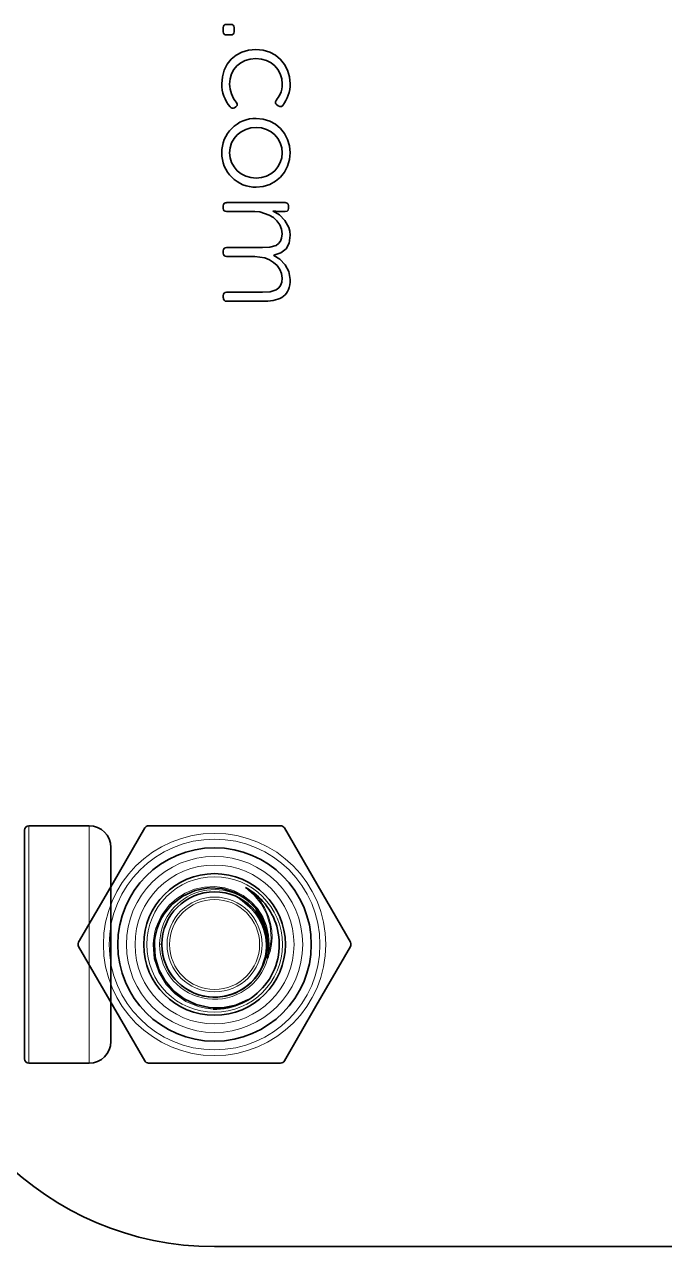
# Model space of a CAD drawing. Extents: x 327 to 941, y 153 to 765.
# Drawn here: x 838.38 to 853.2, y 385.5 to 413.82 of the extents above; entities that cross this region are included whole.
import ezdxf

# ---------------------------------------------------------------- set-up
doc = ezdxf.new("R2010")
doc.units = 0

msp = doc.modelspace()

# ---------------------------------------------------------------- linework, layer by layer
at = {"color": 7, "lineweight": 35, "ltscale": 0.00248}
for p, q in [((842.982, 413.647), (842.982, 413.747)), ((843.232, 413.747), (843.232, 413.647))]:
    msp.add_line(p, q, dxfattribs=at)
at = {"color": 7, "lineweight": 35, "ltscale": 0.002557}
for p, q in [((843.058, 413.819), (843.16, 413.819)), ((843.16, 413.575), (843.058, 413.575))]:
    msp.add_line(p, q, dxfattribs=at)
at = {"color": 7, "lineweight": 35, "ltscale": 0.000922299}
msp.add_line((843.271, 411.91), (843.241, 411.889), dxfattribs=at)
at = {"color": 7, "lineweight": 35, "ltscale": 0.000979947}
msp.add_line((844.257, 411.934), (844.224, 411.955), dxfattribs=at)
at = {"color": 7, "lineweight": 35, "ltscale": 0.00143}
msp.add_line((842.982, 409.556), (842.982, 409.614), dxfattribs=at)
at = {"color": 7, "lineweight": 35, "ltscale": 0.034038}
msp.add_line((843.058, 409.689), (844.419, 409.689), dxfattribs=at)
at = {"color": 7, "lineweight": 35, "ltscale": 0.000154877}
for p, q in [((844.137, 409.5), (844.137, 409.493)), ((844.152, 408.472), (844.152, 408.465))]:
    msp.add_line(p, q, dxfattribs=at)
at = {"color": 7, "lineweight": 35, "ltscale": 0.001353}
for p, q in [((844.494, 409.614), (844.494, 409.56)), ((842.982, 407.482), (842.982, 407.537))]:
    msp.add_line(p, q, dxfattribs=at)
at = {"color": 7, "lineweight": 35, "ltscale": 0.016382}
for p, q in [((843.713, 409.484), (843.058, 409.484)), ((843.713, 408.444), (843.058, 408.444))]:
    msp.add_line(p, q, dxfattribs=at)
at = {"color": 7, "lineweight": 35, "ltscale": 0.004358}
msp.add_line((844.419, 409.488), (844.245, 409.488), dxfattribs=at)
at = {"color": 7, "lineweight": 35, "ltscale": 0.020894}
for p, q in [((843.058, 408.649), (843.893, 408.649)), ((843.058, 407.612), (843.893, 407.612))]:
    msp.add_line(p, q, dxfattribs=at)
at = {"color": 7, "lineweight": 35, "ltscale": 0.001421}
msp.add_line((842.982, 408.517), (842.982, 408.574), dxfattribs=at)
at = {"color": 7, "lineweight": 35, "ltscale": 0.022169}
msp.add_line((843.944, 407.407), (843.058, 407.407), dxfattribs=at)
at = {"color": 7, "lineweight": 35, "ltscale": 0.098012}
msp.add_line((838.379, 391.23), (838.379, 395.15), dxfattribs=at)
at = {"color": 7, "lineweight": 13, "ltscale": 0.101711}
for p, q in [((838.479, 391.182), (838.479, 395.25)), ((839.879, 391.182), (839.879, 395.25))]:
    msp.add_line(p, q, dxfattribs=at)
at = {"color": 7, "lineweight": 35, "ltscale": 0.035001}
for p, q in [((838.479, 395.25), (839.879, 395.25)), ((838.479, 389.75), (839.879, 389.75))]:
    msp.add_line(p, q, dxfattribs=at)
at = {"color": 7, "lineweight": 35, "ltscale": 0.036626}
msp.add_line((841.163, 395.2), (840.43, 393.931), dxfattribs=at)
at = {"color": 7, "lineweight": 35, "ltscale": 0.076498}
for p, q in [((841.25, 395.25), (844.31, 395.25)), ((844.31, 389.75), (841.25, 389.75))]:
    msp.add_line(p, q, dxfattribs=at)
at = {"color": 7, "lineweight": 35, "ltscale": 0.076499}
for p, q in [((845.926, 392.55), (844.396, 395.2)), ((841.163, 389.8), (839.633, 392.45))]:
    msp.add_line(p, q, dxfattribs=at)
at = {"color": 7, "lineweight": 35, "ltscale": 0.083218}
msp.add_line((840.379, 391.421), (840.379, 394.75), dxfattribs=at)
at = {"color": 7, "lineweight": 35, "ltscale": 0.039872}
for p, q in [((839.633, 392.55), (840.43, 393.931)), ((845.926, 392.45), (845.129, 391.069))]:
    msp.add_line(p, q, dxfattribs=at)
at = {"color": 7, "lineweight": 35, "ltscale": 0.001908}
msp.add_line((843.563, 393.779), (843.497, 393.817), dxfattribs=at)
at = {"color": 7, "lineweight": 13, "ltscale": 0.000736053}
msp.add_line((841.387, 392.501), (841.358, 392.505), dxfattribs=at)
at = {"color": 7, "lineweight": 13, "ltscale": 0.000260167}
msp.add_line((841.508, 392.5), (841.508, 392.51), dxfattribs=at)
at = {"color": 7, "lineweight": 35, "ltscale": 0.000250244}
for p, q in [((841.558, 392.505), (841.558, 392.495)), ((844.001, 392.495), (844.001, 392.505)), ((844.001, 392.495), (844.001, 392.505)), ((844.001, 392.495), (844.001, 392.505))]:
    msp.add_line(p, q, dxfattribs=at)
at = {"color": 7, "lineweight": 13, "ltscale": 0.00030773}
msp.add_line((844.001, 392.495), (844.013, 392.492), dxfattribs=at)
at = {"color": 7, "lineweight": 35, "ltscale": 9.51566e-05}
msp.add_line((843.962, 392.196), (843.964, 392.2), dxfattribs=at)
at = {"color": 7, "lineweight": 13, "ltscale": 0.000736707}
msp.add_line((843.964, 392.2), (843.991, 392.189), dxfattribs=at)
at = {"color": 7, "lineweight": 13, "ltscale": 0.000534973}
msp.add_line((843.991, 392.189), (844.01, 392.178), dxfattribs=at)
at = {"color": 7, "lineweight": 35, "ltscale": 0.029282}
msp.add_line((840.379, 390.25), (840.379, 391.421), dxfattribs=at)
at = {"color": 7, "lineweight": 35, "ltscale": 0.034488}
msp.add_line((838.379, 389.85), (838.379, 391.23), dxfattribs=at)
at = {"color": 7, "lineweight": 13, "ltscale": 0.035789}
for p, q in [((838.479, 389.75), (838.479, 391.182)), ((839.879, 389.75), (839.879, 391.182))]:
    msp.add_line(p, q, dxfattribs=at)
at = {"color": 7, "lineweight": 35, "ltscale": 0.036627}
msp.add_line((844.396, 389.8), (845.129, 391.069), dxfattribs=at)
at = {"color": 7, "lineweight": 35}
msp.add_line((842.78, 385.5), (898.779, 385.5), dxfattribs=at)
for points in [[(842.946, 412.445), (842.961, 412.608), (843.003, 412.759), (843.073, 412.895), (843.166, 413.012), (843.281, 413.107), (843.415, 413.178), (843.568, 413.223), (843.737, 413.239)], [(843.737, 413.239), (843.904, 413.223), (844.057, 413.177), (844.192, 413.104), (844.308, 413.008), (844.402, 412.892), (844.472, 412.758), (844.516, 412.607), (844.53, 412.445)], [(843.737, 413.028), (843.608, 413.017), (843.49, 412.983), (843.387, 412.929), (843.299, 412.858), (843.228, 412.771), (843.175, 412.671), (843.141, 412.558), (843.13, 412.436)], [(844.347, 412.439), (844.336, 412.559), (844.302, 412.671), (844.249, 412.771), (844.177, 412.858), (844.089, 412.929), (843.985, 412.983), (843.867, 413.017), (843.737, 413.028)], [(843.289, 412.009), (843.307, 411.973), (843.301, 411.94), (843.271, 411.91)], [(844.359, 411.943), (844.329, 411.918), (844.295, 411.915), (844.257, 411.934)], [(843.746, 411.643), (843.908, 411.627), (844.057, 411.579), (844.19, 411.505), (844.305, 411.408), (844.399, 411.291), (844.47, 411.156), (844.515, 411.006), (844.531, 410.846)], [(843.746, 411.432), (843.618, 411.421), (843.501, 411.386), (843.396, 411.331), (843.306, 411.259), (843.232, 411.173), (843.176, 411.073), (843.141, 410.962), (843.129, 410.844), (843.141, 410.727), (843.176, 410.616), (843.232, 410.516), (843.306, 410.43), (843.396, 410.358), (843.501, 410.304), (843.619, 410.269), (843.745, 410.257)], [(843.745, 410.257), (843.871, 410.269), (843.985, 410.304), (844.087, 410.358), (844.176, 410.43), (844.248, 410.516), (844.302, 410.616), (844.336, 410.727), (844.347, 410.844), (844.336, 410.962), (844.302, 411.073), (844.248, 411.173), (844.176, 411.259), (844.088, 411.331), (843.985, 411.386), (843.87, 411.421), (843.746, 411.432)], [(844.531, 410.846), (844.515, 410.686), (844.47, 410.535), (844.399, 410.399), (844.305, 410.281), (844.19, 410.184), (844.057, 410.11), (843.908, 410.063), (843.745, 410.046)], [(844.137, 409.493), (844.284, 409.409), (844.41, 409.277), (844.497, 409.115), (844.522, 409.027), (844.53, 408.937)], [(844.419, 409.689), (844.461, 409.68), (844.486, 409.655), (844.494, 409.614)], [(844.494, 409.56), (844.486, 409.519), (844.461, 409.495), (844.419, 409.488)], [(844.344, 408.968), (844.33, 409.077), (844.288, 409.178), (844.225, 409.267), (844.143, 409.342), (844.047, 409.402), (843.827, 409.475), (843.713, 409.484)], [(843.893, 408.649), (844.059, 408.658), (844.203, 408.7), (844.26, 408.74), (844.305, 408.796), (844.334, 408.87), (844.344, 408.968)], [(844.53, 408.937), (844.507, 408.752), (844.436, 408.616), (844.317, 408.524), (844.152, 408.472)], [(844.344, 407.937), (844.33, 408.046), (844.29, 408.144), (844.227, 408.231), (844.146, 408.305), (844.05, 408.365), (843.943, 408.408), (843.713, 408.444)], [(844.152, 408.465), (844.292, 408.38), (844.413, 408.251), (844.499, 408.091), (844.53, 407.909)], [(843.893, 407.612), (844.068, 407.624), (844.21, 407.672), (844.266, 407.715), (844.308, 407.771), (844.335, 407.844), (844.344, 407.937)], [(844.013, 392.499), (843.99, 392.794), (843.897, 393.079), (843.737, 393.335), (843.519, 393.548), (843.254, 393.704), (842.957, 393.794), (842.643, 393.811), (842.332, 393.753), (842.042, 393.622), (841.788, 393.423), (841.612, 393.207)], [(841.387, 392.501), (841.408, 392.206), (841.491, 391.919), (841.633, 391.654), (841.83, 391.423), (842.073, 391.238), (842.352, 391.107), (842.655, 391.038), (842.967, 391.034), (843.276, 391.096), (843.566, 391.223)]]:
    msp.add_lwpolyline(points, dxfattribs=at)
at = {"color": 7, "lineweight": 13}
for points in [[(844.043, 392.495), (844.033, 392.716), (843.985, 392.933), (843.899, 393.139), (843.778, 393.33), (843.624, 393.498), (843.443, 393.637), (843.237, 393.743), (843.016, 393.813), (842.784, 393.842), (842.548, 393.831), (842.317, 393.779), (842.098, 393.687), (841.904, 393.563), (841.732, 393.408), (841.589, 393.225)], [(843.497, 393.817), (843.697, 393.644), (843.861, 393.441), (843.983, 393.214), (844.068, 392.93), (844.09, 392.64), (844.078, 392.505)], [(843.641, 393.728), (843.804, 393.554), (843.935, 393.359), (844.031, 393.148), (844.078, 392.988), (844.105, 392.825), (844.112, 392.661), (844.099, 392.5)], [(843.754, 393.179), (843.656, 393.302), (843.419, 393.512), (843.356, 393.56), (843.342, 393.576), (843.358, 393.577)], [(843.759, 393.182), (843.583, 393.385), (843.416, 393.519), (843.343, 393.575), (843.344, 393.576), (843.368, 393.572)], [(841.358, 392.505), (841.357, 392.489), (841.385, 392.165), (841.487, 391.855), (841.656, 391.573), (841.865, 391.353), (842.116, 391.18), (842.399, 391.061), (842.571, 391.021), (842.747, 391)]]:
    msp.add_lwpolyline(points, dxfattribs=at)
for radius in [2.575, 2.441, 2.041, 1.841, 1.571, 1.099, 1.043]:
    msp.add_circle((842.78, 392.5), radius, dxfattribs=at)
at = {"color": 7, "lineweight": 35}
for radius in [2.241, 1.641]:
    msp.add_circle((842.78, 392.5), radius, dxfattribs=at)
for centre, radius, start, end in [((843.17, 413.756), 0.0622, 351.22, 98.78), ((843.169, 413.638), 0.0623, 261.3196, 9.0001), ((843.781, 412.441), 0.835, 179.708, 219.7442), ((843.796, 412.442), 0.667, 180.5413, 220.5073), ((843.839, 412.422), 0.507, 334.6477, 1.9423), ((843.733, 412.438), 0.798, 321.7248, 0.5464), ((843.344, 412.674), 1.062, 324.5166, 333.8024), ((843.737, 410.852), 0.79, 89.3315, 180.6523), ((843.736, 410.837), 0.79, 179.5601, 270.6812), ((843.047, 409.624), 0.0647, 81.0403, 188.9592), ((844.235, 409.896), 0.409, 256.0303, 271.327), ((843.048, 407.472), 0.0649, 171.215, 278.785), ((838.479, 395.15), 0.1, 90.0336, 179.9664), ((839.879, 394.75), 0.5, 0, 90), ((841.25, 395.15), 0.1, 90, 150), ((844.31, 395.15), 0.1, 30, 90), ((842.78, 392.5), 1.221, 0.2347, 179.7653), ((842.78, 392.5), 1.5, 13.5008, 58.5014), ((842.764, 392.452), 1.378, 146.7357, 177.9406), ((842.744, 392.473), 1.238, 1.2623, 34.9807), ((842.78, 392.5), 1.5, 268.7619, 13.5045), ((842.78, 392.5), 7, 180, 270), ((839.72, 392.5), 0.1, 150, 210), ((842.747, 392.474), 1.235, 333.1668, 1.1945), ((842.788, 392.55), 1.227, 343.4112, 357.6175), ((845.839, 392.5), 0.1, 330, 30), ((842.78, 392.5), 1.221, 180.2347, 345.5807), ((842.78, 392.5), 1.221, 180.2347, 359.7653), ((842.78, 392.5), 1.221, 180.2347, 345.5836), ((842.78, 392.5), 1.221, 302.4172, 345.579), ((842.74, 392.477), 1.243, 328.5494, 333.1973), ((839.879, 390.25), 0.5, 270, 360), ((838.479, 389.85), 0.1, 180.0336, 269.9664), ((841.25, 389.85), 0.1, 210, 270), ((844.31, 389.85), 0.1, 270, 330)]:
    msp.add_arc(centre, radius, start, end, dxfattribs=at)
at = {"color": 7, "lineweight": 13}
for centre, radius, start, end in [((842.78, 392.5), 1.271, 42.5403, 179.5307), ((842.764, 392.452), 1.407, 146.633, 177.8418), ((842.744, 392.473), 1.232, 1.2478, 34.9792), ((841.517, 392.327), 0.183, 77.143, 92.9025), ((842.78, 392.5), 1.271, 180, 345.3489), ((842.747, 392.474), 1.23, 333.1463, 1.1795), ((842.829, 392.68), 1.261, 337.0691, 352.0183), ((842.829, 392.68), 1.283, 336.9821, 351.9367), ((842.788, 392.55), 1.256, 343.2875, 357.4962), ((842.736, 392.479), 1.241, 320.7408, 333.165)]:
    msp.add_arc(centre, radius, start, end, dxfattribs=at)
at = {"color": 7, "lineweight": 35}
for centre, major_axis, ratio, start_param, end_param in [((847.007, 409.961), (4.007, -3.839), 0.096964, 3.040716, 3.234213), ((851.189, 421.48), (8.189, 7.885), 0.067754, 3.07644, 3.211836), ((857.119, 415.858), (12.926, 3.866), 0.061201, 3.070567, 3.194513), ((843.667, 418.677), (-0.472, -6.801), 0.096068, 6.194402, 6.351801), ((847.007, 413.343), (4.007, 3.839), 0.096964, 3.048972, 3.242469), ((851.189, 400.405), (8.187, -8.225), 0.067801, 3.074206, 3.209603), ((851.189, 416.349), (8.189, 7.885), 0.067754, 3.07644, 3.211836), ((756.417, 498.949), (87.992, -91.401), 0.050662, 6.276775, 6.335795), ((851.189, 399.368), (8.187, -8.225), 0.067801, 3.074206, 3.209603), ((726.144, 514.716), (118.294, -107.139), 0.050956, 6.226983, 6.273158)]:
    msp.add_ellipse(centre, major_axis=major_axis, ratio=ratio, start_param=start_param, end_param=end_param, dxfattribs=at)
at = {"color": 7, "lineweight": 13}
msp.add_ellipse((844.059, 392.171), major_axis=(0.0969, -0.0249), ratio=0.060118, start_param=3.141592, end_param=4.189386, dxfattribs=at)

doc.saveas('drawing.dxf')
